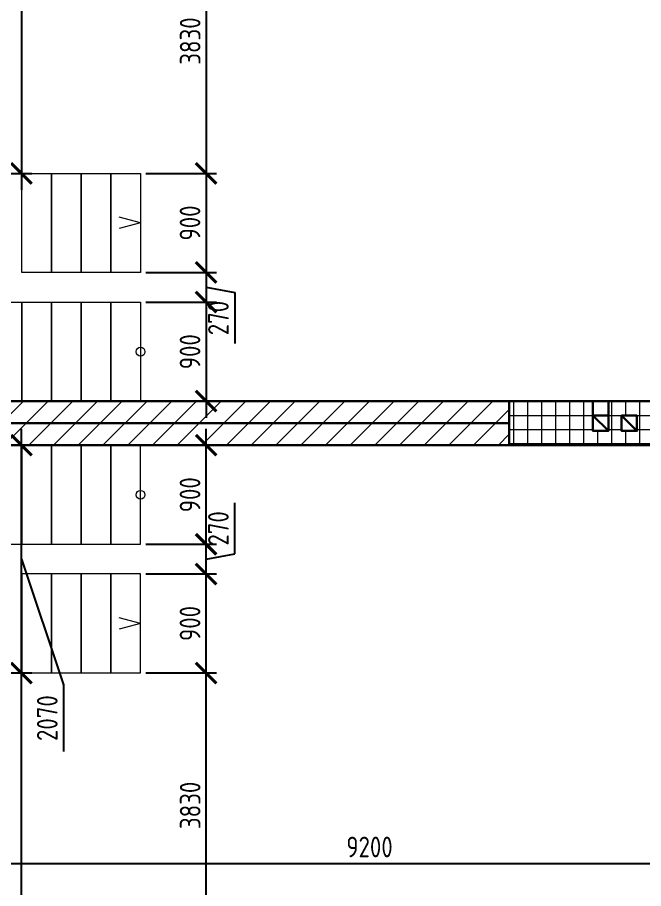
# Model space of a CAD drawing. Header units: millimetres. Extents: x -56498 to 234605, y -296269 to -29969.
# Drawn here: x 129183 to 134872, y -44715 to -36797 of the extents above; entities that cross this region are included whole.
import ezdxf

# ---------------------------------------------------------------- set-up
doc = ezdxf.new("R2010")
doc.units = ezdxf.units.MM
doc.header["$LTSCALE"] = 100
doc.header["$PDMODE"] = 35
for name, color, linetype, lineweight in [('0.3', 7, 'Continuous', 30), ('Розміри 0.09', 5, 'Continuous', 9), ('Тонкі 0.18', 142, 'Continuous', 18), ('Штрихування 0.09', 253, 'Continuous', 9)]:
    doc.layers.add(name, color=color, linetype=linetype, lineweight=lineweight)
doc.styles.add('GOST 2.304', font='CS_Gost2304.shx')
doc.dimstyles.new('SPDS', dxfattribs={"dimscale": 100, "dimtxt": 2.5, "dimasz": 2.5, "dimexe": 1.25, "dimexo": 0.625, "dimtad": 1, "dimrnd": 0.001, "dimtxsty": 'GOST 2.304', "dimblk": 'ARCHTICK', "dimcen": 2.5, "dimdle": 2, "dimadec": 0, "dimazin": 2, "dimtfac": 0.75, "dimtmove": 1, "dimatfit": 3, "dimfxl": 0, "dimtolj": 1, "dimarcsym": 0})

# ---------------------------------------------------------------- blocks, each defined once
blk = doc.blocks.new('_ArchTick')
at = {"color": 0, "linetype": 'ByBlock', "const_width": 0.15}
blk.add_lwpolyline([(-0.5, -0.5), (0.5, 0.5)], dxfattribs=at)
blk = doc.blocks.new('*D1275')
at = {"layer": 'Defpoints', "color": 0, "transparency": 16777216}
for p in [(127782.3, -40685.4), (136982.3, -40685.4), (127782.3, -44490.2)]:
    blk.add_point(p, dxfattribs=at)
at = {"layer": 'Розміри 0.09', "color": 0, "lineweight": -2, "transparency": 16777216}
for p, q in [((127782.3, -40732.3), (127782.3, -44583.9)), ((136982.3, -40732.3), (136982.3, -44583.9)), ((137132.3, -44490.2), (127632.3, -44490.2))]:
    blk.add_line(p, q, dxfattribs=at)
at = {"layer": 'Розміри 0.09', "color": 0, "lineweight": -2, "transparency": 16777216, "xscale": 187.5, "yscale": 187.5, "zscale": 187.5}
for p, rotation in [((127782.3, -44490.2), 180.0000000150078), ((136982.3, -44490.2), 1.500775503870955e-08)]:
    blk.add_blockref('_ArchTick', p, dxfattribs=dict(at, rotation=rotation))
at = {"layer": 'Розміри 0.09', "color": 0, "transparency": 16777216, "insert": (132382.3, -44336.8), "char_height": 187.5, "attachment_point": 5, "rotation": 0, "style": 'GOST 2.304'}
blk.add_mtext('\\A1;9200', dxfattribs=at)
blk = doc.blocks.new('*D1277')
at = {"layer": 'Defpoints', "color": 0, "transparency": 16777216}
for p in [(128182.3, -42755.4), (129219.7, -42755.4), (127992.3, -47485.4)]:
    blk.add_point(p, dxfattribs=at)
at = {"layer": 'Розміри 0.09', "color": 0, "lineweight": -2, "transparency": 16777216}
for p, q in [((129219.7, -47635.4), (129219.7, -42605.4)), ((128229.2, -42755.4), (129313.4, -42755.4)), ((128039.2, -47485.4), (129313.4, -47485.4))]:
    blk.add_line(p, q, dxfattribs=at)
at = {"layer": 'Розміри 0.09', "color": 0, "lineweight": -2, "transparency": 16777216, "xscale": 187.5, "yscale": 187.5, "zscale": 187.5}
for p, rotation in [((129219.7, -42755.4), 90), ((129219.7, -47485.4), 270)]:
    blk.add_blockref('_ArchTick', p, dxfattribs=dict(at, rotation=rotation))
at = {"layer": 'Розміри 0.09', "color": 0, "transparency": 16777216, "insert": (129075.2, -45120.4), "char_height": 187.5, "attachment_point": 5, "rotation": 90, "style": 'GOST 2.304'}
blk.add_mtext('\\A1;4730', dxfattribs=at)
blk = doc.blocks.new('*D1278')
at = {"layer": 'Defpoints', "color": 0, "transparency": 16777216}
for p in [(130302.3, -42755.4), (130897.5, -42755.4), (130582.3, -46585.4)]:
    blk.add_point(p, dxfattribs=at)
at = {"layer": 'Розміри 0.09', "color": 0, "lineweight": -2, "transparency": 16777216}
for p, q in [((130897.5, -46735.4), (130897.5, -42605.4)), ((130349.2, -42755.4), (130991.2, -42755.4)), ((130629.2, -46585.4), (130991.2, -46585.4))]:
    blk.add_line(p, q, dxfattribs=at)
at = {"layer": 'Розміри 0.09', "color": 0, "lineweight": -2, "transparency": 16777216, "xscale": 187.5, "yscale": 187.5, "zscale": 187.5}
for p, rotation in [((130897.5, -42755.4), 90), ((130897.5, -46585.4), 270)]:
    blk.add_blockref('_ArchTick', p, dxfattribs=dict(at, rotation=rotation))
at = {"layer": 'Розміри 0.09', "color": 0, "transparency": 16777216, "insert": (130753, -43958.8), "char_height": 187.5, "attachment_point": 5, "rotation": 90, "style": 'GOST 2.304'}
blk.add_mtext('\\A1;3830', dxfattribs=at)
blk = doc.blocks.new('*D1279')
at = {"layer": 'Defpoints', "color": 0, "transparency": 16777216}
for p in [(130302.3, -41855.4), (130897.5, -41855.4), (130302.3, -42755.4)]:
    blk.add_point(p, dxfattribs=at)
at = {"layer": 'Розміри 0.09', "color": 0, "lineweight": -2, "transparency": 16777216}
for p, q in [((130897.5, -42905.4), (130897.5, -41705.4)), ((130349.2, -41855.4), (130991.2, -41855.4)), ((130349.2, -42755.4), (130991.2, -42755.4))]:
    blk.add_line(p, q, dxfattribs=at)
at = {"layer": 'Розміри 0.09', "color": 0, "lineweight": -2, "transparency": 16777216, "xscale": 187.5, "yscale": 187.5, "zscale": 187.5}
for p, rotation in [((130897.5, -41855.4), 90), ((130897.5, -42755.4), 270)]:
    blk.add_blockref('_ArchTick', p, dxfattribs=dict(at, rotation=rotation))
at = {"layer": 'Розміри 0.09', "color": 0, "transparency": 16777216, "insert": (130751.4, -42305.4), "char_height": 187.5, "attachment_point": 5, "rotation": 90, "style": 'GOST 2.304'}
blk.add_mtext('\\A1;900', dxfattribs=at)
blk = doc.blocks.new('*D1280')
at = {"layer": 'Defpoints', "color": 0, "transparency": 16777216}
for p in [(130302.3, -41585.4), (130897.5, -41585.4), (130302.3, -41855.4)]:
    blk.add_point(p, dxfattribs=at)
at = {"layer": 'Розміри 0.09', "color": 0, "lineweight": -2, "transparency": 16777216}
for p, q in [((131157.5, -41673.3), (131157.5, -41209.3)), ((130897.5, -42005.4), (130897.5, -41435.4)), ((130349.2, -41585.4), (130991.2, -41585.4)), ((130897.5, -41720.4), (131157.5, -41673.3)), ((130349.2, -41855.4), (130991.2, -41855.4))]:
    blk.add_line(p, q, dxfattribs=at)
at = {"layer": 'Розміри 0.09', "color": 0, "lineweight": -2, "transparency": 16777216, "xscale": 187.5, "yscale": 187.5, "zscale": 187.5}
for p, rotation in [((130897.5, -41585.4), 90), ((130897.5, -41855.4), 270)]:
    blk.add_blockref('_ArchTick', p, dxfattribs=dict(at, rotation=rotation))
at = {"layer": 'Розміри 0.09', "color": 0, "transparency": 16777216, "insert": (131009.6, -41441.3), "char_height": 187.5, "attachment_point": 5, "rotation": 90, "style": 'GOST 2.304'}
blk.add_mtext('\\A1;270', dxfattribs=at)
blk = doc.blocks.new('*D1281')
at = {"layer": 'Defpoints', "color": 0, "transparency": 16777216}
for p in [(130312.3, -40685.4), (130897.5, -40685.4), (130302.3, -41585.4)]:
    blk.add_point(p, dxfattribs=at)
at = {"layer": 'Розміри 0.09', "color": 0, "lineweight": -2, "transparency": 16777216}
for p, q in [((130897.5, -41735.4), (130897.5, -40535.4)), ((130359.2, -40685.4), (130991.2, -40685.4)), ((130349.2, -41585.4), (130991.2, -41585.4))]:
    blk.add_line(p, q, dxfattribs=at)
at = {"layer": 'Розміри 0.09', "color": 0, "lineweight": -2, "transparency": 16777216, "xscale": 187.5, "yscale": 187.5, "zscale": 187.5}
for p, rotation in [((130897.5, -40685.4), 90), ((130897.5, -41585.4), 270)]:
    blk.add_blockref('_ArchTick', p, dxfattribs=dict(at, rotation=rotation))
at = {"layer": 'Розміри 0.09', "color": 0, "transparency": 16777216, "insert": (130751.4, -41135.4), "char_height": 187.5, "attachment_point": 5, "rotation": 90, "style": 'GOST 2.304'}
blk.add_mtext('\\A1;900', dxfattribs=at)
blk = doc.blocks.new('*D1282')
at = {"layer": 'Defpoints', "color": 0, "transparency": 16777216}
for p in [(129087.3, -40685.4), (129219.7, -40685.4), (128182.3, -42755.4)]:
    blk.add_point(p, dxfattribs=at)
at = {"layer": 'Розміри 0.09', "color": 0, "lineweight": -2, "transparency": 16777216}
for p, q in [((129219.7, -42905.4), (129219.7, -40535.4)), ((129134.2, -40685.4), (129313.4, -40685.4)), ((129219.7, -41720.4), (129602.4, -42863.4)), ((128229.2, -42755.4), (129313.4, -42755.4)), ((129602.4, -42863.4), (129602.4, -43468.1))]:
    blk.add_line(p, q, dxfattribs=at)
at = {"layer": 'Розміри 0.09', "color": 0, "lineweight": -2, "transparency": 16777216, "xscale": 187.5, "yscale": 187.5, "zscale": 187.5}
for p, rotation in [((129219.7, -40685.4), 90), ((129219.7, -42755.4), 270)]:
    blk.add_blockref('_ArchTick', p, dxfattribs=dict(at, rotation=rotation))
at = {"layer": 'Розміри 0.09', "color": 0, "transparency": 16777216, "insert": (129454.5, -43165.7), "char_height": 187.5, "attachment_point": 5, "rotation": 90, "style": 'GOST 2.304'}
blk.add_mtext('\\A1;2070', dxfattribs=at)
blk = doc.blocks.new('*D1348')
at = {"layer": 'Defpoints', "color": 0, "transparency": 16777216}
for p in [(127782.3, -36480.7), (127782.3, -40285.4), (136982.3, -40285.4)]:
    blk.add_point(p, dxfattribs=at)
at = {"layer": 'Розміри 0.09', "color": 0, "lineweight": -2, "transparency": 16777216}
for p, q in [((127782.3, -40238.6), (127782.3, -36387)), ((136982.3, -40238.6), (136982.3, -36387)), ((137132.3, -36480.7), (127632.3, -36480.7))]:
    blk.add_line(p, q, dxfattribs=at)
at = {"layer": 'Розміри 0.09', "color": 0, "lineweight": -2, "transparency": 16777216, "xscale": 187.5, "yscale": 187.5, "zscale": 187.5}
for p, rotation in [((127782.3, -36480.7), 179.9999999849923), ((136982.3, -36480.7), 359.9999999849923)]:
    blk.add_blockref('_ArchTick', p, dxfattribs=dict(at, rotation=rotation))
at = {"layer": 'Розміри 0.09', "color": 0, "transparency": 16777216, "insert": (132382.3, -36327.4), "char_height": 187.5, "attachment_point": 5, "rotation": 360, "style": 'GOST 2.304'}
blk.add_mtext('\\A1;9200', dxfattribs=at)
blk = doc.blocks.new('*D1326')
at = {"layer": 'Defpoints', "color": 0, "transparency": 16777216}
for p in [(127992.3, -33485.4), (128182.3, -38215.4), (129219.7, -38215.4)]:
    blk.add_point(p, dxfattribs=at)
at = {"layer": 'Розміри 0.09', "color": 0, "lineweight": -2, "transparency": 16777216}
for p, q in [((129219.7, -33335.4), (129219.7, -38365.4)), ((128039.2, -33485.4), (129313.4, -33485.4)), ((128229.2, -38215.4), (129313.4, -38215.4))]:
    blk.add_line(p, q, dxfattribs=at)
at = {"layer": 'Розміри 0.09', "color": 0, "lineweight": -2, "transparency": 16777216, "xscale": 187.5, "yscale": 187.5, "zscale": 187.5}
for p, rotation in [((129219.7, -33485.4), 90), ((129219.7, -38215.4), 270)]:
    blk.add_blockref('_ArchTick', p, dxfattribs=dict(at, rotation=rotation))
at = {"layer": 'Розміри 0.09', "color": 0, "transparency": 16777216, "insert": (129075.2, -35850.4), "char_height": 187.5, "attachment_point": 5, "rotation": 90, "style": 'GOST 2.304'}
blk.add_mtext('\\A1;4730', dxfattribs=at)
blk = doc.blocks.new('*D1350')
at = {"layer": 'Defpoints', "color": 0, "transparency": 16777216}
for p in [(130582.3, -34385.4), (130302.3, -38215.4), (130897.5, -38215.4)]:
    blk.add_point(p, dxfattribs=at)
at = {"layer": 'Розміри 0.09', "color": 0, "lineweight": -2, "transparency": 16777216}
for p, q in [((130897.5, -34235.4), (130897.5, -38365.4)), ((130629.2, -34385.4), (130991.2, -34385.4)), ((130349.2, -38215.4), (130991.2, -38215.4))]:
    blk.add_line(p, q, dxfattribs=at)
at = {"layer": 'Розміри 0.09', "color": 0, "lineweight": -2, "transparency": 16777216, "xscale": 187.5, "yscale": 187.5, "zscale": 187.5}
for p, rotation in [((130897.5, -34385.4), 90), ((130897.5, -38215.4), 270)]:
    blk.add_blockref('_ArchTick', p, dxfattribs=dict(at, rotation=rotation))
at = {"layer": 'Розміри 0.09', "color": 0, "transparency": 16777216, "insert": (130753, -37012), "char_height": 187.5, "attachment_point": 5, "rotation": 90, "style": 'GOST 2.304'}
blk.add_mtext('\\A1;3830', dxfattribs=at)
blk = doc.blocks.new('*D1351')
at = {"layer": 'Defpoints', "color": 0, "transparency": 16777216}
for p in [(130302.3, -38215.4), (130302.3, -39115.4), (130897.5, -39115.4)]:
    blk.add_point(p, dxfattribs=at)
at = {"layer": 'Розміри 0.09', "color": 0, "lineweight": -2, "transparency": 16777216}
for p, q in [((130897.5, -38065.4), (130897.5, -39265.4)), ((130349.2, -38215.4), (130991.2, -38215.4)), ((130349.2, -39115.4), (130991.2, -39115.4))]:
    blk.add_line(p, q, dxfattribs=at)
at = {"layer": 'Розміри 0.09', "color": 0, "lineweight": -2, "transparency": 16777216, "xscale": 187.5, "yscale": 187.5, "zscale": 187.5}
for p, rotation in [((130897.5, -38215.4), 90), ((130897.5, -39115.4), 270)]:
    blk.add_blockref('_ArchTick', p, dxfattribs=dict(at, rotation=rotation))
at = {"layer": 'Розміри 0.09', "color": 0, "transparency": 16777216, "insert": (130751.4, -38665.4), "char_height": 187.5, "attachment_point": 5, "rotation": 90, "style": 'GOST 2.304'}
blk.add_mtext('\\A1;900', dxfattribs=at)
blk = doc.blocks.new('*D1352')
at = {"layer": 'Defpoints', "color": 0, "transparency": 16777216}
for p in [(130302.3, -39115.4), (130302.3, -39385.4), (130897.5, -39385.4)]:
    blk.add_point(p, dxfattribs=at)
at = {"layer": 'Розміри 0.09', "color": 0, "lineweight": -2, "transparency": 16777216}
for p, q in [((130897.5, -38965.4), (130897.5, -39535.4)), ((130349.2, -39115.4), (130991.2, -39115.4)), ((130897.5, -39250.4), (131157.5, -39297.5)), ((131157.5, -39297.5), (131157.5, -39761.6)), ((130349.2, -39385.4), (130991.2, -39385.4))]:
    blk.add_line(p, q, dxfattribs=at)
at = {"layer": 'Розміри 0.09', "color": 0, "lineweight": -2, "transparency": 16777216, "xscale": 187.5, "yscale": 187.5, "zscale": 187.5}
for p, rotation in [((130897.5, -39115.4), 90), ((130897.5, -39385.4), 270)]:
    blk.add_blockref('_ArchTick', p, dxfattribs=dict(at, rotation=rotation))
at = {"layer": 'Розміри 0.09', "color": 0, "transparency": 16777216, "insert": (131009.6, -39529.6), "char_height": 187.5, "attachment_point": 5, "rotation": 90, "style": 'GOST 2.304'}
blk.add_mtext('\\A1;270', dxfattribs=at)
blk = doc.blocks.new('*D1353')
at = {"layer": 'Defpoints', "color": 0, "transparency": 16777216}
for p in [(130302.3, -39385.4), (130312.3, -40285.4), (130897.5, -40285.4)]:
    blk.add_point(p, dxfattribs=at)
at = {"layer": 'Розміри 0.09', "color": 0, "lineweight": -2, "transparency": 16777216}
for p, q in [((130897.5, -39235.4), (130897.5, -40435.4)), ((130349.2, -39385.4), (130991.2, -39385.4)), ((130359.2, -40285.4), (130991.2, -40285.4))]:
    blk.add_line(p, q, dxfattribs=at)
at = {"layer": 'Розміри 0.09', "color": 0, "lineweight": -2, "transparency": 16777216, "xscale": 187.5, "yscale": 187.5, "zscale": 187.5}
for p, rotation in [((130897.5, -39385.4), 90), ((130897.5, -40285.4), 270)]:
    blk.add_blockref('_ArchTick', p, dxfattribs=dict(at, rotation=rotation))
at = {"layer": 'Розміри 0.09', "color": 0, "transparency": 16777216, "insert": (130751.4, -39835.4), "char_height": 187.5, "attachment_point": 5, "rotation": 90, "style": 'GOST 2.304'}
blk.add_mtext('\\A1;900', dxfattribs=at)

msp = doc.modelspace()

# ---------------------------------------------------------------- hatches: boundary and pattern name
at = {"layer": 'Штрихування 0.09'}
h = msp.add_hatch(dxfattribs=at)
h.set_pattern_fill('ANSI31', color=256, scale=50, style=0)
h.set_pattern_definition([(45, (42000, 89124.92), (-112.2532, 112.2532), [])])
h.paths.add_polyline_path([(127582.29, -38295.435), (127382.29, -38295.435), (127382.29, -39115.435), (127382.29, -39385.435), (127382.29, -40285.435), (126482.29, -40285.435), (126212.29, -40285.435), (125942.29, -40285.435), (125672.29, -40285.435), (125402.29, -40285.435), (125132.29, -40285.435), (124862.29, -40285.435), (124852.29, -40285.435), (123462.29, -40285.435), (123462.29, -40485.435), (127582.29, -40485.435)])
h.paths.add_polyline_path([(127582.29, -40485.435), (123462.29, -40485.435), (123462.29, -40685.435), (127382.29, -40685.435), (127382.29, -41585.435), (127382.29, -41855.435), (127382.29, -42675.405), (127582.29, -42675.405)])
h.paths.add_polyline_path([(133652.29, -40485.435), (133652.29, -40285.435), (127782.29, -40285.435), (127782.29, -38295.435), (127582.29, -38295.435), (127582.29, -40485.435)])
h.paths.add_polyline_path([(133652.29, -40685.435), (133652.29, -40485.435), (127582.29, -40485.435), (127582.29, -42675.405), (127782.29, -42675.405), (127782.29, -40685.435)])
h = msp.add_hatch(dxfattribs=at)
h.set_pattern_fill('NET', color=256, scale=40, style=0)
h.set_pattern_definition([(0, (42000, 89124.92), (0, 127), []), (90, (42000, 89124.92), (-127, 8e-15), [])])
h.paths.add_polyline_path([(133902.29, -40285.435), (133652.29, -40285.435), (133652.29, -40485.435), (133902.29, -40485.435)])
h.paths.add_polyline_path([(133902.29, -40485.435), (133652.29, -40485.435), (133652.29, -40685.435), (133902.29, -40685.435)])
h.paths.add_polyline_path([(135582.29, -40285.435), (135332.29, -40285.435), (135332.29, -40415.435), (135332.29, -40555.435), (135192.29, -40555.435), (135192.29, -40415.435), (135192.29, -40285.435), (135082.292, -40285.435), (134552.29, -40285.435), (134552.29, -40415.435), (134552.29, -40555.435), (134412.29, -40555.435), (134412.29, -40415.435), (134412.29, -40285.435), (133902.29, -40285.435), (133902.29, -40685.435), (134932.29, -40685.435), (134932.29, -40555.435), (134932.29, -40415.435), (135072.29, -40415.435), (135072.29, -40555.435), (135072.29, -40685.435), (135582.29, -40685.435)])
h.paths.add_polyline_path([(134812.29, -40415.435), (134812.29, -40555.435), (134672.29, -40555.435), (134672.29, -40415.435)], flags=16)

# ---------------------------------------------------------------- linework, layer by layer
at = {"layer": '0.3'}
for p, q in [((127782.29, -40285.435), (136982.29, -40285.435)), ((127782.29, -40285.435), (136982.29, -40285.435)), ((133652.29, -40285.435), (133652.29, -40685.435)), ((134412.29, -40285.435), (134412.29, -40415.435)), ((134552.29, -40285.435), (134552.29, -40415.435)), ((127582.29, -40485.435), (133652.29, -40485.435)), ((127782.29, -40685.435), (136982.29, -40685.435)), ((127782.29, -40685.435), (136982.29, -40685.435))]:
    msp.add_line(p, q, dxfattribs=at)
for points in [[(134412.29, -40415.435), (134412.29, -40555.435), (134552.29, -40555.435), (134412.29, -40415.435), (134552.29, -40415.435), (134552.29, -40555.435)], [(134672.29, -40415.435), (134672.29, -40555.435), (134812.29, -40555.435), (134672.29, -40415.435), (134812.29, -40415.435), (134812.29, -40555.435)]]:
    msp.add_lwpolyline(points, dxfattribs=at)
at = {"layer": 'Тонкі 0.18'}
for p, q in [((130302.29, -38665.435), (130109.105, -38613.671)), ((130302.29, -38665.435), (130109.105, -38717.199)), ((130302.29, -42305.435), (130109.105, -42253.671)), ((130302.29, -42305.435), (130109.105, -42357.199))]:
    msp.add_line(p, q, dxfattribs=at)
for points in [[(129222.29, -38215.435), (129492.29, -38215.435), (129492.29, -39115.435), (129222.29, -39115.435)], [(129492.29, -38215.435), (129762.29, -38215.435), (129762.29, -39115.435), (129492.29, -39115.435)], [(129762.29, -38215.435), (130032.29, -38215.435), (130032.29, -39115.435), (129762.29, -39115.435)], [(130032.29, -38215.435), (130302.29, -38215.435), (130302.29, -39115.435), (130032.29, -39115.435)], [(128952.29, -39385.435), (129222.29, -39385.435), (129222.29, -40285.435), (128952.29, -40285.435)], [(129222.29, -39385.435), (129492.29, -39385.435), (129492.29, -40285.435), (129222.29, -40285.435)], [(129492.29, -39385.435), (129762.29, -39385.435), (129762.29, -40285.435), (129492.29, -40285.435)], [(129762.29, -39385.435), (130032.29, -39385.435), (130032.29, -40285.435), (129762.29, -40285.435)], [(130032.29, -39385.435), (130302.29, -39385.435), (130302.29, -40285.435), (130032.29, -40285.435)], [(128952.29, -41585.435), (129222.29, -41585.435), (129222.29, -40685.435), (128952.29, -40685.435)], [(129222.29, -41585.435), (129492.29, -41585.435), (129492.29, -40685.435), (129222.29, -40685.435)], [(129492.29, -41585.435), (129762.29, -41585.435), (129762.29, -40685.435), (129492.29, -40685.435)], [(129762.29, -41585.435), (130032.29, -41585.435), (130032.29, -40685.435), (129762.29, -40685.435)], [(130032.29, -41585.435), (130302.29, -41585.435), (130302.29, -40685.435), (130032.29, -40685.435)], [(129222.29, -42755.435), (129492.29, -42755.435), (129492.29, -41855.435), (129222.29, -41855.435)], [(129492.29, -42755.435), (129762.29, -42755.435), (129762.29, -41855.435), (129492.29, -41855.435)], [(129762.29, -42755.435), (130032.29, -42755.435), (130032.29, -41855.435), (129762.29, -41855.435)], [(130032.29, -42755.435), (130302.29, -42755.435), (130302.29, -41855.435), (130032.29, -41855.435)]]:
    msp.add_lwpolyline(points, close=True, dxfattribs=at)
for centre in [(130302.29, -39835.435), (130302.29, -41135.435)]:
    msp.add_circle(centre, 40, dxfattribs=at)

# ---------------------------------------------------------------- dimensions: what is measured, and where the dimension line sits
at = {"layer": 'Розміри 0.09'}
for base, p1, p2, angle, picture, middle in [((129219.66, -38215.435), (127992.29, -33485.435), (128182.29, -38215.435), 90, '*D1326', (129075.151, -35850.435)), ((127782.29, -36480.714), (136982.29, -40285.435), (127782.29, -40285.435), 180, '*D1348', (132382.29, -36327.402)), ((130897.469, -39115.435), (130302.29, -38215.435), (130302.29, -39115.435), 90, '*D1351', (130751.419, -38665.435)), ((130897.469, -40285.435), (130302.29, -39385.435), (130312.29, -40285.435), 90, '*D1353', (130751.419, -39835.435)), ((130897.469, -40685.435), (130302.29, -41585.435), (130312.29, -40685.435), 270, '*D1281', (130751.419, -41135.435)), ((127782.29, -44490.156), (136982.29, -40685.435), (127782.29, -40685.435), 180, '*D1275', (132382.29, -44336.844)), ((130897.469, -41855.435), (130302.29, -42755.435), (130302.29, -41855.435), 270, '*D1279', (130751.419, -42305.435)), ((129219.66, -42755.435), (127992.29, -47485.435), (128182.29, -42755.435), 270, '*D1277', (129075.151, -45120.435))]:
    dim = msp.add_linear_dim(base=base, p1=p1, p2=p2, angle=angle, dimstyle='SPDS', override={"dimscale": 75, "dimlfac": 1, "dimtxsty": 'GOST 2.304', "dimblk1": 'ArchTick', "dimblk2": 'ArchTick', "dimsah": 1, "dimtolj": 1}, dxfattribs=at)
    dim.commit()
    dim.dimension.update_dxf_attribs({"geometry": picture, "text_midpoint": middle})
for base, p1, p2, angle, picture, middle in [((130897.469, -38215.435), (130582.29, -34385.435), (130302.29, -38215.435), 90, '*D1350', (130897.469, -37012.026)), ((130897.469, -39385.435), (130302.29, -39115.435), (130302.29, -39385.435), 90, '*D1352', (131157.455, -39344.406)), ((129219.66, -40685.435), (128182.29, -42755.435), (129087.29, -40685.435), 270, '*D1282', (129602.353, -42910.241)), ((130897.469, -41585.435), (130302.29, -41855.435), (130302.29, -41585.435), 270, '*D1280', (131157.455, -41626.464)), ((130897.469, -42755.435), (130582.29, -46585.435), (130302.29, -42755.435), 270, '*D1278', (130897.469, -43958.844))]:
    dim = msp.add_linear_dim(base=base, p1=p1, p2=p2, angle=angle, dimstyle='SPDS', override={"dimscale": 75, "dimlfac": 1, "dimtxsty": 'GOST 2.304', "dimblk1": 'ArchTick', "dimblk2": 'ArchTick', "dimsah": 1, "dimtolj": 1}, dxfattribs=at)
    dim.commit()
    dim.dimension.update_dxf_attribs({"geometry": picture, "text_midpoint": middle, "dimtype": 160})

doc.saveas('drawing.dxf')
